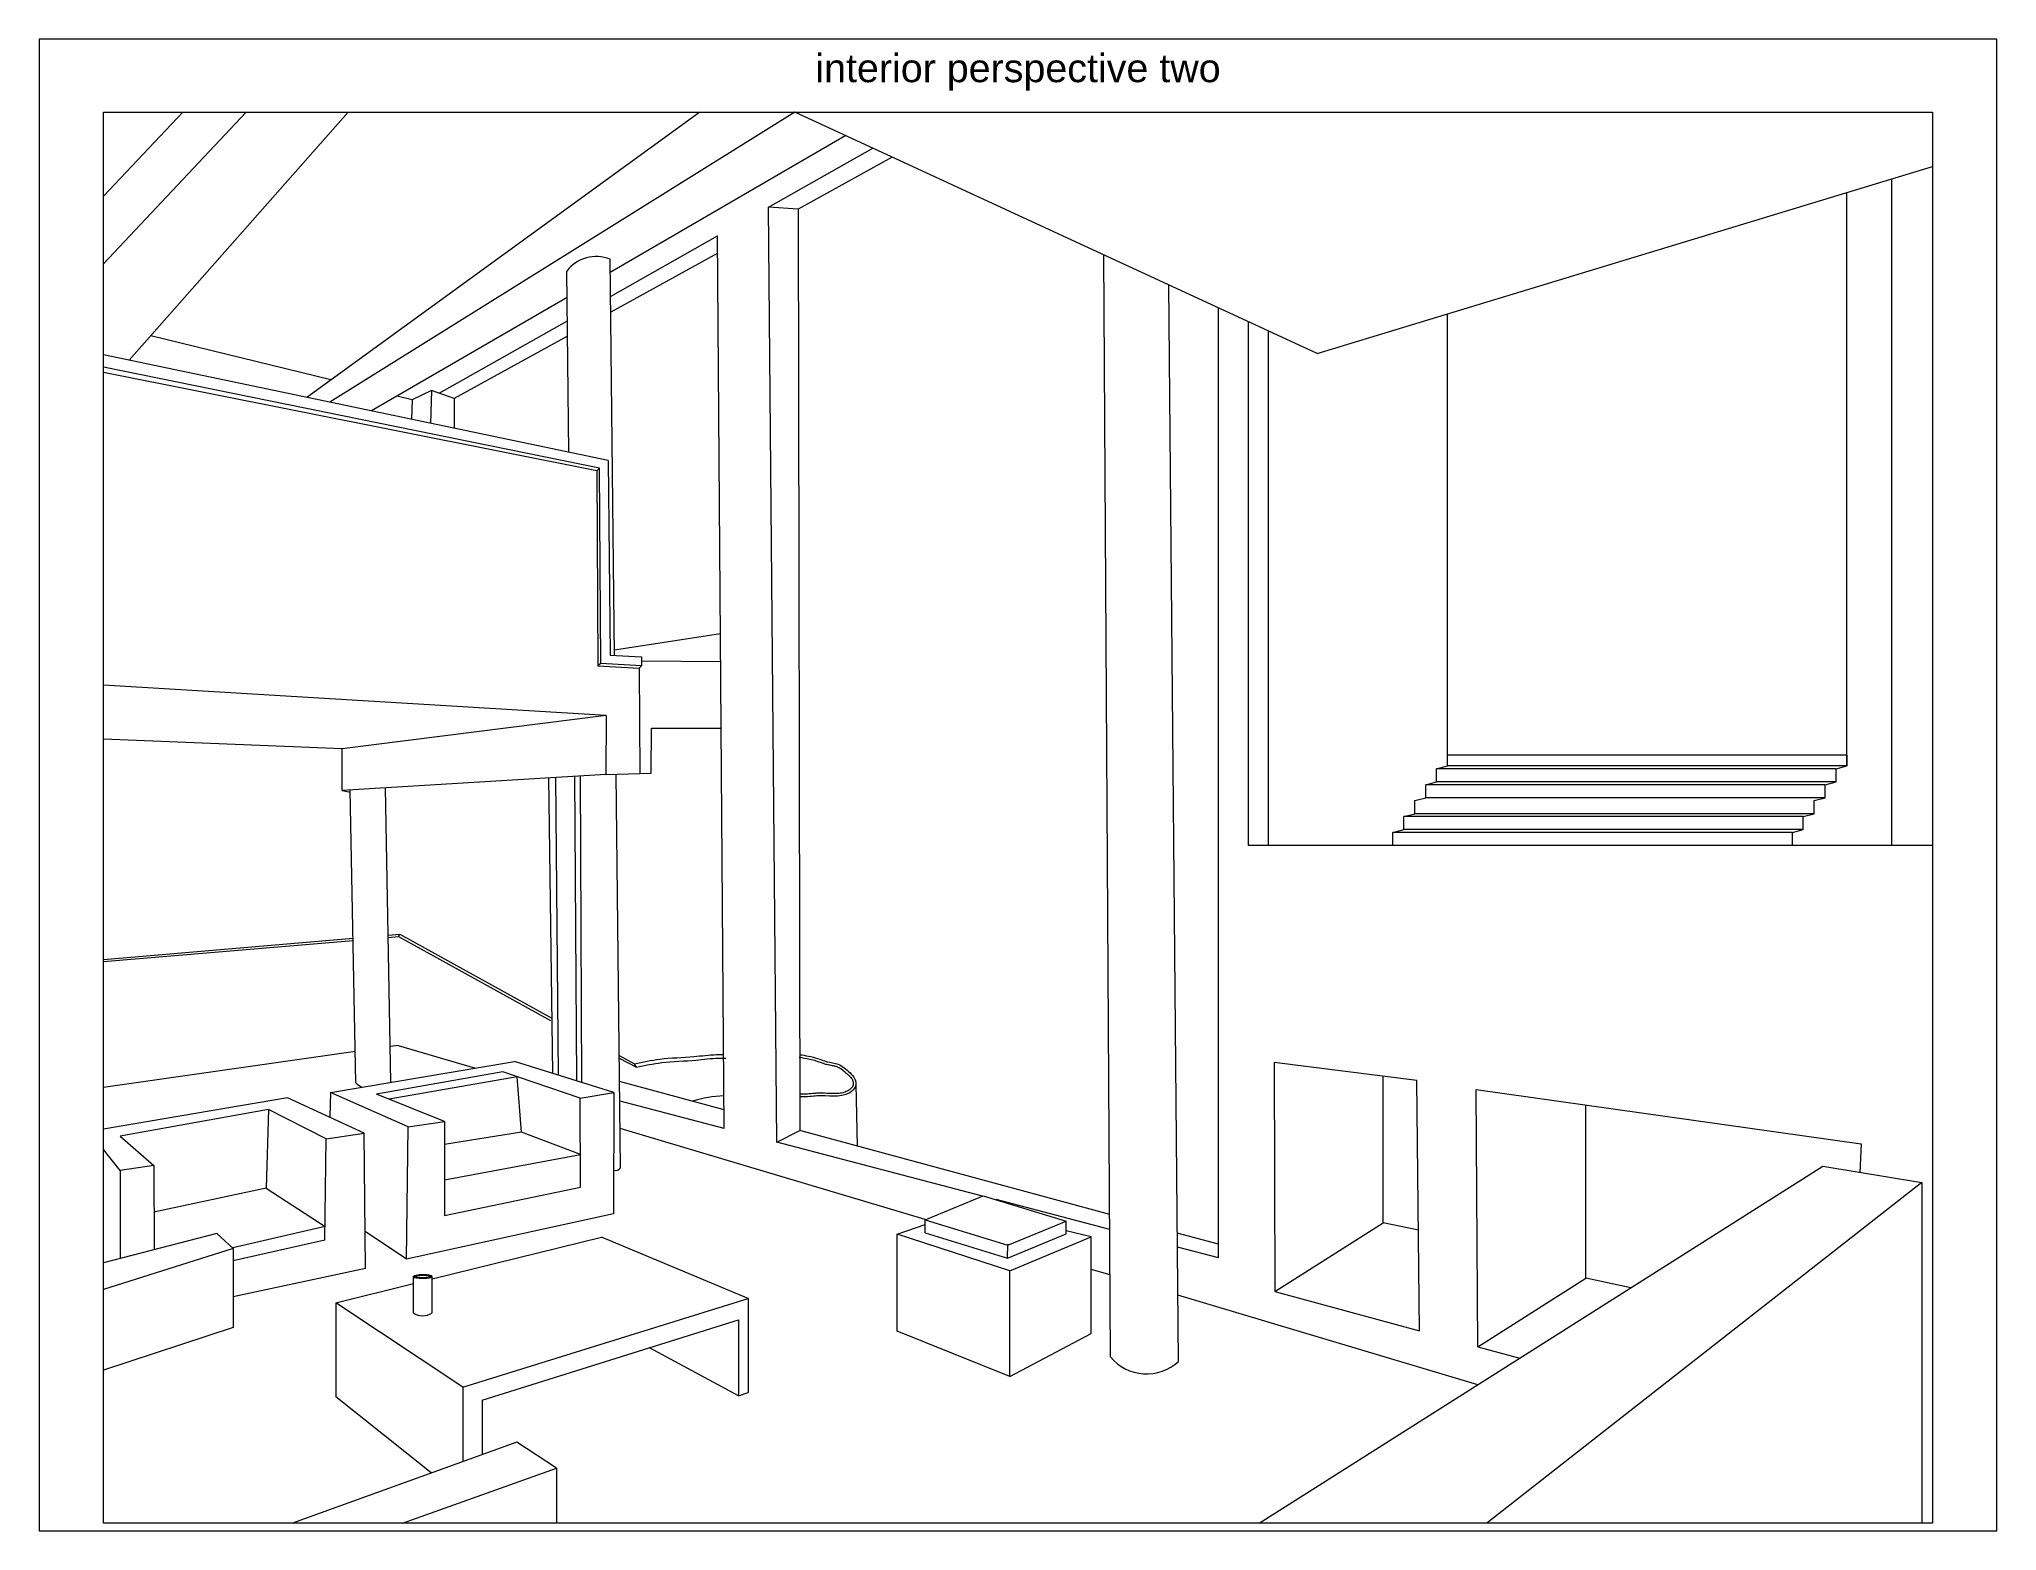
# Paper-space layout 'www.ceco.net' of a CAD drawing. Header units: millimetres. Extents: x 27 to 240, y 20 to 183.
# The model-space entities are those that its viewports show. They can reach past a viewport. Long polylines and large blocks are cut down to what shows.
import ezdxf

# ---------------------------------------------------------------- set-up
doc = ezdxf.new("R2010")
doc.units = ezdxf.units.MM
doc.layers.add('ceco.net 450 Smith House  interior perspective two', color=7, linetype='Continuous', lineweight=15)
doc.layers.add('ceco.net Smith House text', color=7, linetype='Continuous', lineweight=15)
doc.styles.add('ceco.net', font='arial.ttf', dxfattribs={"height": 300})

msp = doc.modelspace()

# ---------------------------------------------------------------- linework, layer by layer
at = {"layer": 'ceco.net 450 Smith House  interior perspective two'}
for p, q in [((3034, 30000), (0, 26773)), ((1693, 30000), (0, 28212)), ((5204, 30000), (547, 24727)), ((12684, 30000), (4323, 23935)), ((14703, 30000), (4816, 23832)), ((25807, 24868), (14703, 30000)), ((15784, 29500), (10777, 26593)), ((14142, 27980), (16360, 29234)), ((16773, 29043), (14771, 27939)), ((25807, 24868), (38895, 28842)), ((38025, 14408), (38025, 28578)), ((14316, 8101), (14142, 27980)), ((14771, 27939), (14142, 27980)), ((14771, 27939), (14805, 8350)), ((37072, 16098), (37072, 28288)), ((10783, 26081), (13060, 27368)), ((13201, 8393), (13060, 27368)), ((10871, 18448), (10774, 26872)), ((13062, 26998), (10787, 25744)), ((21416, 3534), (21271, 26964)), ((9900, 22766), (9854, 26622)), ((22859, 3437), (22652, 26326)), ((9861, 26061), (5702, 23646)), ((23712, 5639), (23712, 25836)), ((7143, 24023), (9867, 25563)), ((24345, 14408), (24345, 25544)), ((28579, 16287), (28579, 25710)), ((4836, 24307), (1006, 25247)), ((9870, 25238), (7458, 23909)), ((24774, 14408), (24774, 25345)), ((10731, 22591), (0, 24842)), ((10552, 22430), (0, 24577)), ((10493, 22377), (0, 24461)), ((6568, 23882), (6244, 23961)), ((6568, 23882), (6549, 23469)), ((6980, 24082), (6568, 23882)), ((6980, 24082), (6957, 23383)), ((7458, 23909), (6980, 24082)), ((7458, 23909), (7458, 23278)), ((10731, 22591), (10776, 18453)), ((10552, 22430), (10493, 22377)), ((10493, 22377), (10517, 18226)), ((10576, 18278), (10552, 22430)), ((13123, 18909), (10870, 18563)), ((10776, 18453), (11445, 18419)), ((11445, 18419), (11445, 18227)), ((11445, 18333), (13127, 18318)), ((10576, 18278), (10517, 18226)), ((10517, 18226), (11393, 18181)), ((11445, 18227), (10576, 18278)), ((11445, 18227), (11393, 18181)), ((11393, 18181), (11410, 15938)), ((10694, 17174), (0, 17813)), ((10694, 17174), (5074, 16460)), ((10694, 17174), (10685, 15919)), ((5074, 16460), (0, 16669)), ((11651, 15944), (11653, 16904)), ((11653, 16904), (13138, 16904)), ((5074, 15575), (5074, 16460)), ((37074, 16326), (28579, 16326)), ((28581, 16099), (28581, 16326)), ((37074, 16099), (37074, 16326)), ((10685, 15919), (5074, 15575)), ((9466, 15845), (9547, 9565)), ((9610, 15853), (9670, 9527)), ((10070, 9402), (10021, 15879)), ((10173, 9370), (10145, 15886)), ((10685, 15919), (11651, 15944)), ((10997, 7554), (10900, 15925)), ((28349, 16040), (28579, 16098)), ((36842, 16040), (28349, 16040)), ((28349, 15761), (28349, 16040)), ((37074, 16099), (28581, 16099)), ((36842, 16040), (37072, 16098)), ((36842, 15761), (36842, 16040)), ((5074, 15575), (5252, 15541)), ((5371, 9360), (5251, 15586)), ((6110, 9377), (5998, 15632)), ((27884, 15363), (28116, 15423)), ((28116, 15701), (28349, 15761)), ((36609, 15701), (28116, 15701)), ((28116, 15423), (28116, 15701)), ((36609, 15423), (28116, 15423)), ((36842, 15761), (28349, 15761)), ((36377, 15363), (36609, 15423)), ((36609, 15701), (36842, 15761)), ((36609, 15423), (36609, 15701)), ((27652, 15025), (27884, 15084)), ((36145, 15025), (27652, 15025)), ((27652, 14746), (27652, 15025)), ((27884, 15084), (27884, 15363)), ((36377, 15084), (27884, 15084)), ((36145, 15025), (36377, 15084)), ((36145, 14746), (36145, 15025)), ((36377, 15084), (36377, 15363)), ((27419, 14687), (27652, 14746)), ((35912, 14687), (27419, 14687)), ((27419, 14408), (27419, 14687)), ((36145, 14746), (27652, 14746)), ((35912, 14687), (36145, 14746)), ((35912, 14408), (35912, 14687)), ((38895, 14408), (24345, 14408)), ((6054, 12500), (6304, 12521)), ((6277, 12472), (6304, 12521)), ((6304, 12521), (9532, 10739)), ((0, 11985), (5312, 12436)), ((0, 11938), (5313, 12390)), ((6055, 12453), (6277, 12472)), ((6277, 12472), (9505, 10690)), ((5358, 10029), (0, 9266)), ((6269, 10158), (6097, 10134)), ((6269, 10158), (7909, 9676)), ((4830, 9159), (8743, 9816)), ((8492, 9595), (5806, 9123)), ((10138, 9038), (8492, 9595)), ((10857, 9157), (8743, 9816)), ((10969, 9946), (11290, 9768)), ((10970, 9883), (11333, 9694)), ((11333, 9694), (11290, 9768)), ((27926, 9411), (24891, 9793)), ((24891, 9793), (24910, 4928)), ((4830, 9159), (4818, 8629)), ((6478, 8424), (4830, 9159)), ((8800, 9490), (6079, 9012)), ((8890, 8315), (8800, 9490)), ((13198, 8787), (10975, 9391)), ((16000, 9331), (16030, 8017)), ((27983, 4089), (27926, 9411)), ((29224, 3750), (29187, 9218)), ((29187, 9218), (37372, 8062)), ((3917, 9044), (0, 8380)), ((3511, 8794), (355, 8225)), ((3511, 8794), (3464, 7123)), ((4735, 8173), (3511, 8794)), ((5546, 8294), (3917, 9044)), ((7252, 8540), (5806, 9123)), ((10138, 9038), (10857, 9157)), ((10146, 7145), (10138, 9038)), ((10857, 9157), (10846, 6576)), ((13201, 8393), (10987, 8973)), ((6447, 5612), (6478, 8424)), ((6478, 8424), (7252, 8540)), ((7252, 8540), (7252, 6539)), ((17470, 6454), (10987, 8392)), ((14316, 8101), (14805, 8350)), ((21397, 6559), (14805, 8350)), ((360, 7498), (0, 7941)), ((355, 8225), (1071, 7605)), ((4709, 6019), (4735, 8173)), ((4735, 8173), (5546, 8294)), ((5574, 5416), (5546, 8294)), ((8890, 8315), (7252, 8051)), ((10143, 7836), (8890, 8315)), ((18689, 6955), (14316, 8101)), ((37372, 8062), (37348, 7458)), ((1071, 7605), (360, 7498)), ((360, 7498), (360, 5630)), ((1071, 7605), (1078, 5817)), ((7252, 7301), (10143, 7836)), ((24578, 0), (36562, 7588)), ((36562, 7588), (38665, 7241)), ((3464, 7123), (1075, 6612)), ((3464, 7123), (4713, 6305)), ((7252, 6539), (10146, 7145)), ((38665, 7241), (29415, 0)), ((38665, 7241), (38665, 0)), ((17470, 6452), (18708, 6962)), ((18708, 6962), (20470, 6420)), ((21399, 6245), (18983, 6878)), ((4713, 6305), (2751, 5853)), ((10846, 6576), (6447, 5612)), ((16880, 6143), (17470, 6350)), ((17470, 6175), (17470, 6454)), ((17470, 6452), (19233, 5910)), ((19233, 5910), (20470, 6420)), ((20469, 6152), (20470, 6420)), ((24910, 4928), (27210, 6384)), ((27960, 6226), (27210, 6384)), ((2410, 6162), (0, 5537)), ((2762, 5843), (0, 4970)), ((2410, 6162), (2762, 5843)), ((4709, 6019), (2762, 5576)), ((2762, 5843), (2762, 4160)), ((6447, 5612), (5567, 6202)), ((6989, 5192), (10594, 6083)), ((13710, 4780), (10594, 6083)), ((16880, 4084), (16880, 6143)), ((19274, 5366), (16880, 6143)), ((17470, 6175), (19221, 5637)), ((19221, 5637), (20469, 6152)), ((19221, 5637), (19233, 5926)), ((19256, 5920), (19233, 5926)), ((19274, 5366), (21006, 6089)), ((21006, 6089), (20469, 6216)), ((21006, 4030), (21006, 6089)), ((23712, 5930), (22835, 6168)), ((23712, 5639), (22838, 5868)), ((5574, 5416), (2762, 4811)), ((4941, 4686), (6593, 5095)), ((6593, 4469), (6593, 5241)), ((6989, 4469), (6989, 5247)), ((19274, 3115), (19274, 5366)), ((21405, 5277), (21006, 5396)), ((29224, 3750), (31524, 5206)), ((32481, 5005), (31524, 5206)), ((7646, 2894), (4941, 4686)), ((4941, 4686), (4941, 2687)), ((7646, 2894), (13710, 4780)), ((13710, 4780), (13710, 2779)), ((29221, 2940), (22847, 4846)), ((24910, 4928), (27983, 4089)), ((8056, 2612), (13504, 4323)), ((13504, 4323), (13504, 2704)), ((2762, 4160), (0, 3255)), ((19274, 3115), (16880, 4084)), ((19274, 3115), (21006, 4030)), ((29224, 3750), (30115, 3506)), ((13504, 2704), (11611, 3728)), ((6970, 1067), (4941, 2687)), ((7646, 2894), (7646, 1312)), ((8056, 2612), (8056, 1460)), ((13504, 2704), (13710, 2780)), ((8788, 1725), (4021, 0)), ((9632, 1171), (8788, 1725)), ((6358, 0), (9632, 1171)), ((9632, 1171), (9632, 0))]:
    msp.add_line(p, q, dxfattribs=at)
at = {"layer": 'ceco.net 450 Smith House  interior perspective two', "ltscale": 30}
for p, q in [((27210, 6384), (27210, 9501)), ((31524, 5206), (31524, 8888))]:
    msp.add_line(p, q, dxfattribs=at)
at = {"layer": 'ceco.net 450 Smith House  interior perspective two'}
msp.add_lwpolyline([(0, 30000), (38895, 30000), (38895, 0), (0, 0)], close=True, dxfattribs=at)
for centre, radius, start, end in [((10477, 26146), 784, 67.778, 142.6654), ((5732, 9728), 516, 225.5939, 242.5161), ((5732, 9728), 516, 316.5434, 317.1298), ((13259, 6662), 2421, 91.4886, 107.6443), ((10892, 7631), 130, 251.3514, 324.0448), ((6791, 4763), 355, 236.0401, 303.9599), ((22183, 4166), 994, 219.5111, 312.8141)]:
    msp.add_arc(centre, radius, start, end, dxfattribs=at)
at = {"layer": 'ceco.net 450 Smith House  interior perspective two', "extrusion": (0, 0, -1)}
msp.add_ellipse((6791, 5244), major_axis=(198, 3), ratio=0.191728, dxfattribs=at)
at = {"layer": 'ceco.net 450 Smith House  interior perspective two'}
msp.add_ellipse((6794, 5244), major_axis=(-172, -3), ratio=0.15267, dxfattribs=at)
for points, knots in [([(11290, 9768), (11470, 9806), (11888, 9894), (12477, 9901), (12928, 9965), (13139, 9963), (13190, 9963)], [0, 0, 0, 0, 19.636435, 45.792713, 63.079871, 68.477113, 68.477113, 68.477113, 68.477113]), ([(11333, 9694), (11512, 9731), (11930, 9819), (12519, 9827), (12971, 9890), (13182, 9888), (13232, 9888)], [0, 0, 0, 0, 19.636435, 45.792713, 63.079871, 68.477113, 68.477113, 68.477113, 68.477113]), ([(14796, 9905), (14872, 9897), (14947, 9884), (15064, 9857), (15107, 9845), (15164, 9827), (15178, 9822), (15208, 9812), (15223, 9806), (15268, 9790), (15300, 9779), (15347, 9764), (15363, 9760), (15395, 9752), (15410, 9749), (15457, 9739), (15487, 9734), (15543, 9722), (15570, 9716), (15602, 9704), (15611, 9701), (15627, 9693), (15635, 9689), (15659, 9676), (15675, 9667), (15734, 9626), (15777, 9588), (15829, 9539), (15838, 9530), (15857, 9512), (15866, 9503), (15887, 9480), (15898, 9467), (15915, 9443), (15921, 9433), (15930, 9414), (15933, 9405), (15939, 9386), (15941, 9377), (15944, 9357), (15945, 9346), (15944, 9328), (15943, 9321), (15940, 9308), (15938, 9303), (15931, 9285), (15924, 9274), (15906, 9251), (15895, 9240), (15869, 9219), (15855, 9209), (15810, 9182), (15778, 9168), (15712, 9148), (15677, 9141), (15605, 9133), (15568, 9132), (15467, 9132), (15402, 9136), (15304, 9140), (15272, 9141), (15216, 9141), (15191, 9141), (15136, 9138), (15106, 9135), (15044, 9129), (15011, 9125), (14926, 9120), (14872, 9119), (14805, 9120)], [126.268188, 126.268188, 126.268188, 126.268188, 134.630904, 134.630904, 139.561489, 139.561489, 141.288115, 141.288115, 143.01474, 143.01474, 146.467991, 146.467991, 148.090661, 148.090661, 149.713332, 149.713332, 152.958673, 152.958673, 156.204014, 156.204014, 157.325673, 157.325673, 158.447332, 158.447332, 160.690651, 160.690651, 166.902937, 166.902937, 168.326443, 168.326443, 169.74995, 169.74995, 171.940722, 171.940722, 173.545695, 173.545695, 174.827188, 174.827188, 176.108681, 176.108681, 177.615692, 177.615692, 178.714018, 178.714018, 179.71241, 179.71241, 181.748852, 181.748852, 183.785295, 183.785295, 185.821737, 185.821737, 190.022536, 190.022536, 194.223335, 194.223335, 198.424134, 198.424134, 205.26303, 205.26303, 208.489699, 208.489699, 210.990577, 210.990577, 214.08771, 214.08771, 217.184843, 217.184843, 220.983225, 220.983225, 220.983225, 220.983225]), ([(14802, 9960), (14931, 9946), (15131, 9907), (15391, 9798), (15653, 9776), (15839, 9609), (15991, 9459), (16017, 9269), (15728, 9009), (15304, 9124), (14984, 9060), (14804, 9064)], [126.268188, 126.268188, 126.268188, 126.268188, 140.164576, 147.945089, 156.53921, 167.46335, 173.762801, 179.194611, 185.812786, 211.030917, 220.983225, 220.983225, 220.983225, 220.983225])]:
    msp.add_open_spline(points, degree=3, knots=knots, dxfattribs=at)

# ---------------------------------------------------------------- texts
at = {"layer": 'ceco.net Smith House text', "ltscale": 30, "insert": (19447, 30846), "char_height": 600, "width": 9872.27, "attachment_point": 5, "style": 'ceco.net'}
msp.add_mtext('interior perspective two', dxfattribs=at)

psp = doc.layouts.new('www.ceco.net')

# ---------------------------------------------------------------- viewports
at = {"layer": '0'}
psp.add_viewport(center=(133.35, 101.6), size=(213.36, 162.56), view_center_point=(19447.3, 15693.99), view_height=31714.6271, dxfattribs=at)

doc.saveas('drawing.dxf')
